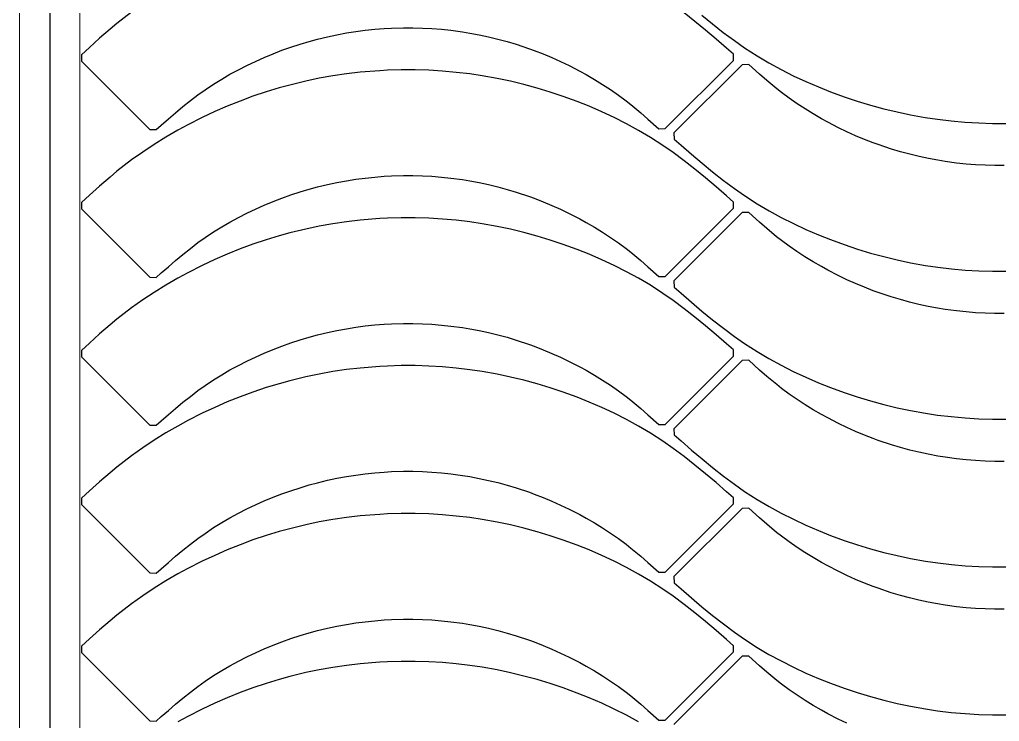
# Model space of a CAD drawing. Header units: millimetres. Extents: x -10628 to 24720, y -21829 to 4032.
# Drawn here: x 6649 to 7298, y -884 to -419 of the extents above; entities that cross this region are included whole.
import ezdxf
from ezdxf.enums import TextEntityAlignment as Align
from ezdxf.lldxf.tags import DXFTag

# ---------------------------------------------------------------- set-up
doc = ezdxf.new("R2010")
doc.units = ezdxf.units.MM
doc.layers.add('layer khung van cnc', color=7, linetype='Continuous', lineweight=25, true_color=0xfbf59b)
doc.layers.add('layer mau', color=7, linetype='Continuous')
doc.styles.add('Text Dim', font='arial.ttf')
tags = doc.linetypes.add('KVVIENMAY', pattern='A,46.311228,-10.280676,["KV VIỀN MÁY",Text Dim,S=10.028098,R=0,X=0,Y=-4.346144],-100.988212', length=157.580116).pattern_tags.tags
tags[6] = DXFTag(74, 10)

# ---------------------------------------------------------------- blocks, each defined once
blk = doc.blocks.new('khung van cnc')
at = {"lineweight": 5}
blk.add_lwpolyline([(-193, -99.44), (-193, 2370.56), (-223, 2400.56), (-1463, 2400.56), (-1493, 2370.56), (-1493, -99.44)], close=True, dxfattribs=at)
at = {"color": 1, "linetype": 'KVVIENMAY'}
blk.add_lwpolyline([(-511.88, -84.44), (-213, -84.44), (-213, 2370.56), (-228, 2385.56), (-1458.01, 2385.56), (-1473, 2370.56), (-1473, -84.44), (-1172.83, -84.44)], dxfattribs=at)
at = {"lineweight": 5}
blk.add_lwpolyline([(-513.55, -69.44), (-233, -69.44), (-233, 2370.56), (-1453, 2370.56), (-1453, -69.44), (-1173, -69.44)], dxfattribs=at)
at = {"layer": 'layer mau'}
for tag, p in [('ÁGF', (-518, -155.91)), ('TENFILE', (-518, -268.86)), ('TENFILE', (-518, -381.81)), ('TENFILE', (-518, -494.76))]:
    blk.add_attdef(tag, text='', height=30, dxfattribs=at).set_placement(p, align=Align.MIDDLE_CENTER)

msp = doc.modelspace()

# ---------------------------------------------------------------- linework, layer by layer
for p, q in [((6723.171, -413.655), (6713.449, -421.174)), ((7096.435, -419.803), (7089.288, -414.185)), ((6713.449, -421.174), (6708.909, -424.941)), ((7103.468, -425.581), (7096.435, -419.803)), ((7101.052, -415.702), (7108.085, -421.48)), ((7108.085, -421.48), (7115.232, -427.098)), ((6708.909, -424.941), (6702.045, -430.907)), ((6859.285, -428.568), (6865.504, -427.413)), ((6865.504, -427.413), (6871.751, -426.423)), ((6871.751, -426.423), (6878.023, -425.598)), ((6878.023, -425.598), (6884.314, -424.939)), ((6884.314, -424.939), (6890.62, -424.445)), ((6890.62, -424.445), (6895.483, -424.179)), ((6895.483, -424.179), (6903.259, -423.958)), ((6903.259, -423.958), (6909.582, -423.964)), ((6909.582, -423.964), (6915.903, -424.136)), ((6915.903, -424.136), (6922.217, -424.474)), ((6922.217, -424.474), (6928.52, -424.978)), ((6928.52, -424.978), (6934.807, -425.647)), ((6934.807, -425.647), (6942.322, -426.667)), ((6942.322, -426.667), (6947.32, -427.48)), ((6947.32, -427.48), (6953.537, -428.644)), ((7110.415, -431.478), (7103.468, -425.581)), ((7115.232, -427.098), (7122.522, -432.516)), ((6702.045, -430.907), (6695.294, -437.008)), ((6828.792, -436.799), (6834.798, -434.831)), ((6834.798, -434.831), (6840.854, -433.022)), ((6840.854, -433.022), (6846.412, -431.513)), ((6846.412, -431.513), (6853.101, -429.888)), ((6853.101, -429.888), (6859.285, -428.568)), ((6953.537, -428.644), (6959.72, -429.971)), ((6959.72, -429.971), (6965.866, -431.461)), ((6965.866, -431.461), (6971.97, -433.112)), ((6971.97, -433.112), (6978.027, -434.924)), ((7117.306, -437.456), (7110.415, -431.478)), ((7122.522, -432.516), (7129.261, -437.21)), ((6695.294, -437.008), (6690.089, -441.842)), ((6811.098, -443.624), (6816.939, -441.199)), ((6816.939, -441.199), (6822.838, -438.923)), ((6822.838, -438.923), (6828.792, -436.799)), ((6978.027, -434.924), (6986.75, -437.847)), ((6986.75, -437.847), (6989.98, -439.027)), ((6989.98, -439.027), (6995.868, -441.314)), ((6995.868, -441.314), (7001.695, -443.755)), ((7121.912, -441.496), (7117.306, -437.456)), ((7129.261, -437.21), (7137.633, -442.602)), ((6690.089, -441.842), (6690.011, -446.006)), ((6690.011, -446.006), (6735.237, -491.293)), ((6799.602, -448.91), (6802.876, -447.334)), ((6802.876, -447.334), (6811.098, -443.624)), ((7001.695, -443.755), (7007.457, -446.347)), ((7007.457, -446.347), (7013.153, -449.085)), ((7076.791, -490.786), (7122.045, -445.594)), ((7122.045, -445.594), (7121.912, -441.496)), ((7137.633, -442.602), (7145.463, -447.24)), ((7145.463, -447.24), (7153.455, -451.614)), ((6788.394, -454.781), (6793.957, -451.77)), ((6793.957, -451.77), (6799.602, -448.91)), ((6874.575, -453.478), (6865.525, -454.539)), ((6887.627, -452.418), (6874.575, -453.478)), ((6892.753, -452.152), (6887.627, -452.418)), ((6901.865, -451.89), (6892.753, -452.152)), ((6910.982, -451.894), (6901.865, -451.89)), ((6920.095, -452.165), (6910.982, -451.894)), ((6929.195, -452.705), (6920.095, -452.165)), ((6938.273, -453.513), (6929.195, -452.705)), ((6947.321, -454.589), (6938.273, -453.513)), ((7013.153, -449.085), (7020.126, -452.684)), ((7020.126, -452.684), (7024.336, -454.992)), ((7127.795, -448.472), (7082.541, -493.664)), ((7132.143, -448.364), (7127.795, -448.472)), ((7139.292, -454.829), (7132.143, -448.364)), ((7153.455, -451.614), (7161.595, -455.729)), ((6777.557, -461.277), (6782.923, -457.948)), ((6782.923, -457.948), (6788.394, -454.781)), ((6838.625, -459.315), (6827.982, -461.898)), ((6847.543, -457.459), (6838.625, -459.315)), ((6856.512, -455.866), (6847.543, -457.459)), ((6865.525, -454.539), (6856.512, -455.866)), ((6955.472, -455.794), (6947.321, -454.589)), ((6965.292, -457.548), (6955.472, -455.794)), ((6974.202, -459.427), (6965.292, -457.548)), ((6983.054, -461.565), (6974.202, -459.427)), ((7024.336, -454.992), (7029.814, -458.158)), ((7029.814, -458.158), (7035.205, -461.468)), ((7144.037, -458.994), (7139.292, -454.829)), ((7150.597, -464.444), (7144.037, -458.994)), ((7161.595, -455.729), (7169.866, -459.591)), ((7169.866, -459.591), (7178.252, -463.205)), ((6767.176, -468.438), (6771.846, -465.091)), ((6771.846, -465.091), (6777.557, -461.277)), ((6812.255, -466.466), (6803.616, -469.366)), ((6820.974, -463.821), (6812.255, -466.466)), ((6827.982, -461.898), (6820.974, -463.821)), ((6991.843, -463.958), (6983.054, -461.565)), ((7000.565, -466.603), (6991.843, -463.958)), ((7009.213, -469.494), (7000.565, -466.603)), ((7035.205, -461.468), (7040.5, -464.926)), ((7040.5, -464.926), (7045.689, -468.533)), ((7153.822, -466.965), (7150.597, -464.444)), ((7158.897, -470.725), (7153.822, -466.965)), ((7178.252, -463.205), (7186.151, -466.352)), ((7186.151, -466.352), (7195.307, -469.709)), ((6757.227, -476.194), (6762.156, -472.253)), ((6762.156, -472.253), (6767.176, -468.438)), ((6795.064, -472.517), (6786.604, -475.915)), ((6803.616, -469.366), (6795.064, -472.517)), ((7018.369, -472.851), (7009.213, -469.494)), ((7026.268, -475.999), (7018.369, -472.851)), ((7045.689, -468.533), (7050.764, -472.293)), ((7050.764, -472.293), (7053.989, -474.814)), ((7164.086, -474.332), (7158.897, -470.725)), ((7195.307, -469.709), (7203.955, -472.6)), ((7203.955, -472.6), (7212.676, -475.245)), ((6747.572, -484.352), (6752.372, -480.235)), ((6752.372, -480.235), (6757.227, -476.194)), ((6778.242, -479.556), (6769.987, -483.433)), ((6786.604, -475.915), (6778.242, -479.556)), ((7034.654, -479.613), (7026.268, -475.999)), ((7042.924, -483.474), (7034.654, -479.613)), ((7053.989, -474.814), (7060.549, -480.264)), ((7060.549, -480.264), (7065.294, -484.429)), ((7169.381, -477.79), (7164.086, -474.332)), ((7174.772, -481.1), (7169.381, -477.79)), ((7212.676, -475.245), (7221.466, -477.638)), ((7221.466, -477.638), (7230.318, -479.777)), ((7230.318, -479.777), (7239.228, -481.655)), ((6742.809, -488.518), (6747.572, -484.352)), ((6769.987, -483.433), (6760.451, -488.276)), ((7051.064, -487.589), (7042.924, -483.474)), ((7065.294, -484.429), (7072.443, -490.894)), ((7180.25, -484.266), (7174.772, -481.1)), ((7184.46, -486.574), (7180.25, -484.266)), ((7191.433, -490.172), (7184.46, -486.574)), ((7239.228, -481.655), (7249.048, -483.409)), ((7249.048, -483.409), (7257.199, -484.614)), ((7257.199, -484.614), (7266.247, -485.691)), ((7266.247, -485.691), (7275.325, -486.498)), ((7275.325, -486.498), (7284.425, -487.038)), ((6735.237, -491.293), (6739.588, -491.411)), ((6739.588, -491.411), (6742.809, -488.518)), ((6753.819, -491.884), (6745.926, -496.454)), ((6760.451, -488.276), (6753.819, -491.884)), ((7059.057, -491.963), (7051.064, -487.589)), ((7066.887, -496.601), (7059.057, -491.963)), ((7072.443, -490.894), (7076.791, -490.786)), ((7197.129, -492.911), (7191.433, -490.172)), ((7202.891, -495.503), (7197.129, -492.911)), ((7284.425, -487.038), (7293.538, -487.31)), ((7293.538, -487.31), (7302.655, -487.314)), ((6745.926, -496.454), (6738.177, -501.257)), ((7075.259, -501.993), (7066.887, -496.601)), ((7082.541, -493.664), (7082.674, -497.762)), ((7082.674, -497.762), (7087.281, -501.802)), ((7208.718, -497.944), (7202.891, -495.503)), ((7214.606, -500.231), (7208.718, -497.944)), ((6730.588, -506.297), (6723.171, -511.576)), ((6738.177, -501.257), (6730.588, -506.297)), ((7081.998, -506.688), (7075.259, -501.993)), ((7087.281, -501.802), (7094.171, -507.779)), ((7217.836, -501.41), (7214.606, -500.231)), ((7226.559, -504.334), (7217.836, -501.41)), ((7232.616, -506.146), (7226.559, -504.334)), ((7238.72, -507.797), (7232.616, -506.146)), ((6723.171, -511.576), (6713.449, -519.095)), ((7089.288, -512.106), (7081.998, -506.688)), ((7096.435, -517.724), (7089.288, -512.106)), ((7094.171, -507.779), (7101.119, -513.677)), ((7244.866, -509.287), (7238.72, -507.797)), ((7251.05, -510.614), (7244.866, -509.287)), ((7257.266, -511.777), (7251.05, -510.614)), ((7262.264, -512.591), (7257.266, -511.777)), ((7269.779, -513.611), (7262.264, -512.591)), ((6713.449, -519.095), (6708.909, -522.861)), ((7103.468, -523.501), (7096.435, -517.724)), ((7101.119, -513.677), (7108.152, -519.455)), ((7276.067, -514.28), (7269.779, -513.611)), ((7282.369, -514.784), (7276.067, -514.28)), ((7288.683, -515.122), (7282.369, -514.784)), ((7295.004, -515.294), (7288.683, -515.122)), ((7301.327, -515.3), (7295.004, -515.294)), ((6708.909, -522.861), (6702.045, -528.828)), ((6859.285, -526.489), (6865.504, -525.334)), ((6865.504, -525.334), (6871.751, -524.343)), ((6871.751, -524.343), (6878.023, -523.519)), ((6878.023, -523.519), (6884.314, -522.859)), ((6884.314, -522.859), (6890.62, -522.366)), ((6890.62, -522.366), (6895.483, -522.1)), ((6895.483, -522.1), (6903.259, -521.879)), ((6903.259, -521.879), (6909.582, -521.885)), ((6909.582, -521.885), (6915.903, -522.057)), ((6915.903, -522.057), (6922.217, -522.395)), ((6922.217, -522.395), (6928.52, -522.898)), ((6928.52, -522.898), (6934.807, -523.567)), ((6934.807, -523.567), (6942.322, -524.588)), ((6942.322, -524.588), (6947.32, -525.401)), ((6947.32, -525.401), (6953.537, -526.565)), ((7110.415, -529.399), (7103.468, -523.501)), ((7108.152, -519.455), (7115.299, -525.073)), ((7115.299, -525.073), (7122.588, -530.491)), ((6702.045, -528.828), (6695.294, -534.929)), ((6834.798, -532.752), (6840.854, -530.942)), ((6840.854, -530.942), (6846.412, -529.434)), ((6846.412, -529.434), (6853.101, -527.809)), ((6853.101, -527.809), (6859.285, -526.489)), ((6953.537, -526.565), (6959.72, -527.892)), ((6959.72, -527.892), (6965.866, -529.382)), ((6965.866, -529.382), (6971.97, -531.033)), ((6971.97, -531.033), (6978.027, -532.845)), ((7117.306, -535.377), (7110.415, -529.399)), ((7122.588, -530.491), (7129.327, -535.185)), ((6695.294, -534.929), (6690.089, -539.763)), ((6816.939, -539.12), (6822.838, -536.844)), ((6822.838, -536.844), (6828.792, -534.72)), ((6828.792, -534.72), (6834.798, -532.752)), ((6978.027, -532.845), (6986.75, -535.768)), ((6986.75, -535.768), (6989.98, -536.947)), ((6989.98, -536.947), (6995.868, -539.235)), ((7121.912, -539.417), (7117.306, -535.377)), ((7129.327, -535.185), (7137.699, -540.577)), ((6690.089, -539.763), (6690.011, -543.927)), ((6690.011, -543.927), (6735.237, -589.214)), ((6799.602, -546.831), (6802.876, -545.255)), ((6802.876, -545.255), (6811.098, -541.545)), ((6811.098, -541.545), (6816.939, -539.12)), ((6995.868, -539.235), (7001.695, -541.676)), ((7001.695, -541.676), (7007.457, -544.267)), ((7007.457, -544.267), (7013.153, -547.006)), ((7076.791, -588.707), (7122.045, -543.515)), ((7122.045, -543.515), (7121.912, -539.417)), ((7137.699, -540.577), (7145.529, -545.216)), ((7145.529, -545.216), (7153.522, -549.589)), ((6788.394, -552.702), (6793.957, -549.691)), ((6793.957, -549.691), (6799.602, -546.831)), ((6874.575, -551.498), (6865.525, -552.56)), ((6887.627, -550.438), (6874.575, -551.498)), ((6892.753, -550.173), (6887.627, -550.438)), ((6901.865, -549.91), (6892.753, -550.173)), ((6910.982, -549.914), (6901.865, -549.91)), ((6920.095, -550.186), (6910.982, -549.914)), ((6929.195, -550.725), (6920.095, -550.186)), ((6938.273, -551.533), (6929.195, -550.725)), ((6947.321, -552.61), (6938.273, -551.533)), ((7013.153, -547.006), (7020.126, -550.605)), ((7020.126, -550.605), (7024.336, -552.913)), ((7127.741, -546.447), (7082.487, -591.64)), ((7132.089, -546.34), (7127.741, -546.447)), ((7139.237, -552.804), (7132.089, -546.34)), ((7153.522, -549.589), (7161.662, -553.704)), ((6777.557, -559.198), (6782.923, -555.869)), ((6782.923, -555.869), (6788.394, -552.702)), ((6838.625, -557.336), (6827.982, -559.918)), ((6847.543, -555.479), (6838.625, -557.336)), ((6856.512, -553.887), (6847.543, -555.479)), ((6865.525, -552.56), (6856.512, -553.887)), ((6955.472, -553.815), (6947.321, -552.61)), ((6965.292, -555.569), (6955.472, -553.815)), ((6974.202, -557.447), (6965.292, -555.569)), ((6983.054, -559.585), (6974.202, -557.447)), ((7024.336, -552.913), (7029.814, -556.078)), ((7029.814, -556.078), (7035.205, -559.389)), ((7143.982, -556.969), (7139.237, -552.804)), ((7150.542, -562.42), (7143.982, -556.969)), ((7161.662, -553.704), (7169.933, -557.566)), ((7169.933, -557.566), (7178.319, -561.18)), ((6767.176, -566.359), (6771.846, -563.011)), ((6771.846, -563.011), (6777.557, -559.198)), ((6812.255, -564.486), (6803.616, -567.387)), ((6820.974, -561.841), (6812.255, -564.486)), ((6827.982, -559.918), (6820.974, -561.841)), ((6991.843, -561.979), (6983.054, -559.585)), ((7000.565, -564.624), (6991.843, -561.979)), ((7009.213, -567.515), (7000.565, -564.624)), ((7035.205, -559.389), (7040.5, -562.846)), ((7040.5, -562.846), (7045.689, -566.454)), ((7153.768, -564.94), (7150.542, -562.42)), ((7178.319, -561.18), (7186.217, -564.327)), ((7186.217, -564.327), (7195.373, -567.684)), ((6757.227, -574.115), (6762.156, -570.174)), ((6762.156, -570.174), (6767.176, -566.359)), ((6795.064, -570.538), (6786.604, -573.936)), ((6803.616, -567.387), (6795.064, -570.538)), ((7018.369, -570.872), (7009.213, -567.515)), ((7026.268, -574.019), (7018.369, -570.872)), ((7045.689, -566.454), (7050.764, -570.214)), ((7050.764, -570.214), (7053.989, -572.734)), ((7158.842, -568.7), (7153.768, -564.94)), ((7164.032, -572.308), (7158.842, -568.7)), ((7195.373, -567.684), (7204.021, -570.575)), ((7204.021, -570.575), (7212.743, -573.22)), ((6752.372, -578.156), (6757.227, -574.115)), ((6778.242, -577.576), (6769.987, -581.454)), ((6786.604, -573.936), (6778.242, -577.576)), ((7034.654, -577.633), (7026.268, -574.019)), ((7042.924, -581.495), (7034.654, -577.633)), ((7053.989, -572.734), (7060.549, -578.185)), ((7169.326, -575.765), (7164.032, -572.308)), ((7174.717, -579.076), (7169.326, -575.765)), ((7212.743, -573.22), (7221.532, -575.614)), ((7221.532, -575.614), (7230.384, -577.752)), ((6742.809, -586.439), (6747.572, -582.272)), ((6747.572, -582.272), (6752.372, -578.156)), ((6769.987, -581.454), (6760.451, -586.296)), ((7051.064, -585.61), (7042.924, -581.495)), ((7060.549, -578.185), (7065.294, -582.35)), ((7065.294, -582.35), (7072.443, -588.815)), ((7180.195, -582.242), (7174.717, -579.076)), ((7184.406, -584.55), (7180.195, -582.242)), ((7230.384, -577.752), (7239.294, -579.63)), ((7239.294, -579.63), (7249.114, -581.384)), ((7249.114, -581.384), (7257.265, -582.59)), ((7257.265, -582.59), (7266.313, -583.666)), ((7266.313, -583.666), (7275.391, -584.474)), ((6735.237, -589.214), (6739.588, -589.332)), ((6739.588, -589.332), (6742.809, -586.439)), ((6753.819, -589.904), (6745.926, -594.474)), ((6760.451, -586.296), (6753.819, -589.904)), ((7059.057, -589.984), (7051.064, -585.61)), ((7066.887, -594.622), (7059.057, -589.984)), ((7072.443, -588.815), (7076.791, -588.707)), ((7191.379, -588.148), (7184.406, -584.55)), ((7197.075, -590.887), (7191.379, -588.148)), ((7275.391, -584.474), (7284.491, -585.013)), ((7284.491, -585.013), (7293.604, -585.285)), ((7293.604, -585.285), (7302.721, -585.289)), ((6745.926, -594.474), (6738.177, -599.278)), ((7075.259, -600.014), (7066.887, -594.622)), ((7082.487, -591.64), (7082.619, -595.737)), ((7082.619, -595.737), (7087.226, -599.777)), ((7202.837, -593.478), (7197.075, -590.887)), ((7208.663, -595.919), (7202.837, -593.478)), ((7214.551, -598.207), (7208.663, -595.919)), ((6738.177, -599.278), (6730.588, -604.317)), ((7081.998, -604.708), (7075.259, -600.014)), ((7087.226, -599.777), (7094.116, -605.755)), ((7217.781, -599.386), (7214.551, -598.207)), ((7226.505, -602.309), (7217.781, -599.386)), ((7232.561, -604.121), (7226.505, -602.309)), ((6723.171, -609.597), (6713.449, -617.115)), ((6730.588, -604.317), (6723.171, -609.597)), ((7089.288, -610.126), (7081.998, -604.708)), ((7096.435, -615.744), (7089.288, -610.126)), ((7094.116, -605.755), (7101.064, -611.653)), ((7238.665, -605.772), (7232.561, -604.121)), ((7244.811, -607.262), (7238.665, -605.772)), ((7250.995, -608.589), (7244.811, -607.262)), ((7257.211, -609.753), (7250.995, -608.589)), ((7262.209, -610.566), (7257.211, -609.753)), ((7103.468, -621.522), (7096.435, -615.744)), ((7101.064, -611.653), (7108.097, -617.43)), ((7269.724, -611.587), (7262.209, -610.566)), ((7276.012, -612.256), (7269.724, -611.587)), ((7282.315, -612.759), (7276.012, -612.256)), ((7288.628, -613.097), (7282.315, -612.759)), ((7294.949, -613.269), (7288.628, -613.097)), ((7301.273, -613.275), (7294.949, -613.269)), ((6708.909, -620.882), (6702.045, -626.848)), ((6713.449, -617.115), (6708.909, -620.882)), ((6865.504, -623.354), (6871.751, -622.364)), ((6871.751, -622.364), (6878.023, -621.539)), ((6878.023, -621.539), (6884.314, -620.88)), ((6884.314, -620.88), (6890.62, -620.387)), ((6890.62, -620.387), (6895.483, -620.12)), ((6895.483, -620.12), (6903.259, -619.9)), ((6903.259, -619.9), (6909.582, -619.905)), ((6909.582, -619.905), (6915.903, -620.077)), ((6915.903, -620.077), (6922.217, -620.415)), ((6922.217, -620.415), (6928.52, -620.919)), ((6928.52, -620.919), (6934.807, -621.588)), ((6934.807, -621.588), (6942.322, -622.608)), ((6942.322, -622.608), (6947.32, -623.422)), ((7110.415, -627.42), (7103.468, -621.522)), ((7108.097, -617.43), (7115.244, -623.048)), ((7115.244, -623.048), (7122.533, -628.466)), ((6702.045, -626.848), (6695.294, -632.949)), ((6834.798, -630.773), (6840.854, -628.963)), ((6840.854, -628.963), (6846.412, -627.454)), ((6846.412, -627.454), (6853.101, -625.83)), ((6853.101, -625.83), (6859.285, -624.51)), ((6859.285, -624.51), (6865.504, -623.354)), ((6947.32, -623.422), (6953.537, -624.585)), ((6953.537, -624.585), (6959.72, -625.913)), ((6959.72, -625.913), (6965.866, -627.402)), ((6965.866, -627.402), (6971.97, -629.053)), ((6971.97, -629.053), (6978.027, -630.865)), ((7117.306, -633.398), (7110.415, -627.42)), ((7122.533, -628.466), (7129.272, -633.161)), ((6695.294, -632.949), (6690.089, -637.783)), ((6816.939, -637.14), (6822.838, -634.864)), ((6822.838, -634.864), (6828.792, -632.741)), ((6828.792, -632.741), (6834.798, -630.773)), ((6978.027, -630.865), (6986.75, -633.789)), ((6986.75, -633.789), (6989.98, -634.968)), ((6989.98, -634.968), (6995.868, -637.256)), ((7121.912, -637.437), (7117.306, -633.398)), ((7129.272, -633.161), (7137.644, -638.553)), ((6690.089, -637.783), (6690.011, -641.948)), ((6690.011, -641.948), (6735.237, -687.235)), ((6802.876, -643.275), (6811.098, -639.565)), ((6811.098, -639.565), (6816.939, -637.14)), ((6995.868, -637.256), (7001.695, -639.697)), ((7001.695, -639.697), (7007.457, -642.288)), ((7007.457, -642.288), (7013.153, -645.027)), ((7076.791, -686.727), (7122.045, -641.535)), ((7122.045, -641.535), (7121.912, -637.437)), ((7137.644, -638.553), (7145.474, -643.191)), ((6788.394, -650.723), (6793.957, -647.712)), ((6793.957, -647.712), (6799.602, -644.852)), ((6799.602, -644.852), (6802.876, -643.275)), ((6887.627, -648.377), (6874.575, -649.436)), ((6892.753, -648.111), (6887.627, -648.377)), ((6901.865, -647.848), (6892.753, -648.111)), ((6910.982, -647.852), (6901.865, -647.848)), ((6920.095, -648.124), (6910.982, -647.852)), ((6929.195, -648.664), (6920.095, -648.124)), ((6938.273, -649.471), (6929.195, -648.664)), ((7013.153, -645.027), (7020.126, -648.625)), ((7020.126, -648.625), (7024.336, -650.933)), ((7127.786, -644.423), (7082.532, -689.615)), ((7132.134, -644.315), (7127.786, -644.423)), ((7139.282, -650.78), (7132.134, -644.315)), ((7145.474, -643.191), (7153.467, -647.565)), ((7153.467, -647.565), (7161.607, -651.68)), ((6777.557, -657.218), (6782.923, -653.89)), ((6782.923, -653.89), (6788.394, -650.723)), ((6838.625, -655.274), (6827.982, -657.856)), ((6847.543, -653.417), (6838.625, -655.274)), ((6856.512, -651.825), (6847.543, -653.417)), ((6865.525, -650.498), (6856.512, -651.825)), ((6874.575, -649.436), (6865.525, -650.498)), ((6947.321, -650.548), (6938.273, -649.471)), ((6955.472, -651.753), (6947.321, -650.548)), ((6965.292, -653.507), (6955.472, -651.753)), ((6974.202, -655.385), (6965.292, -653.507)), ((6983.054, -657.524), (6974.202, -655.385)), ((7024.336, -650.933), (7029.814, -654.099)), ((7029.814, -654.099), (7035.205, -657.409)), ((7144.027, -654.944), (7139.282, -650.78)), ((7150.588, -660.395), (7144.027, -654.944)), ((7161.607, -651.68), (7169.878, -655.542)), ((7169.878, -655.542), (7178.264, -659.155)), ((6767.176, -664.379), (6771.846, -661.032)), ((6771.846, -661.032), (6777.557, -657.218)), ((6820.974, -659.78), (6812.255, -662.424)), ((6827.982, -657.856), (6820.974, -659.78)), ((6991.843, -659.917), (6983.054, -657.524)), ((7000.565, -662.562), (6991.843, -659.917)), ((7035.205, -657.409), (7040.5, -660.867)), ((7040.5, -660.867), (7045.689, -664.474)), ((7153.813, -662.916), (7150.588, -660.395)), ((7178.264, -659.155), (7186.162, -662.303)), ((6757.227, -672.136), (6762.156, -668.195)), ((6762.156, -668.195), (6767.176, -664.379)), ((6795.064, -668.476), (6786.604, -671.874)), ((6803.616, -665.325), (6795.064, -668.476)), ((6812.255, -662.424), (6803.616, -665.325)), ((7009.213, -665.453), (7000.565, -662.562)), ((7018.369, -668.81), (7009.213, -665.453)), ((7045.689, -664.474), (7050.764, -668.234)), ((7050.764, -668.234), (7053.989, -670.755)), ((7158.888, -666.676), (7153.813, -662.916)), ((7164.077, -670.283), (7158.888, -666.676)), ((7186.162, -662.303), (7195.318, -665.66)), ((7195.318, -665.66), (7203.967, -668.551)), ((7203.967, -668.551), (7212.688, -671.196)), ((6752.372, -676.177), (6757.227, -672.136)), ((6786.604, -671.874), (6778.242, -675.514)), ((7026.268, -671.957), (7018.369, -668.81)), ((7034.654, -675.571), (7026.268, -671.957)), ((7053.989, -670.755), (7060.549, -676.206)), ((7169.371, -673.741), (7164.077, -670.283)), ((7174.762, -677.051), (7169.371, -673.741)), ((7212.688, -671.196), (7221.477, -673.589)), ((7221.477, -673.589), (7230.33, -675.728)), ((6742.809, -684.459), (6747.572, -680.293)), ((6747.572, -680.293), (6752.372, -676.177)), ((6769.987, -679.392), (6760.451, -684.235)), ((6778.242, -675.514), (6769.987, -679.392)), ((7042.924, -679.433), (7034.654, -675.571)), ((7051.064, -683.548), (7042.924, -679.433)), ((7060.549, -676.206), (7065.294, -680.37)), ((7065.294, -680.37), (7072.443, -686.835)), ((7180.24, -680.217), (7174.762, -677.051)), ((7184.451, -682.525), (7180.24, -680.217)), ((7230.33, -675.728), (7239.239, -677.606)), ((7239.239, -677.606), (7249.06, -679.36)), ((7249.06, -679.36), (7257.211, -680.565)), ((7257.211, -680.565), (7266.258, -681.642)), ((6735.237, -687.235), (6739.588, -687.353)), ((6739.588, -687.353), (6742.809, -684.459)), ((6753.819, -687.842), (6745.926, -692.413)), ((6760.451, -684.235), (6753.819, -687.842)), ((7059.057, -687.922), (7051.064, -683.548)), ((7066.887, -692.56), (7059.057, -687.922)), ((7072.443, -686.835), (7076.791, -686.727)), ((7191.424, -686.123), (7184.451, -682.525)), ((7197.12, -688.862), (7191.424, -686.123)), ((7266.258, -681.642), (7275.337, -682.449)), ((7275.337, -682.449), (7284.436, -682.989)), ((7284.436, -682.989), (7293.549, -683.26)), ((7293.549, -683.26), (7302.666, -683.265)), ((6745.926, -692.413), (6738.177, -697.216)), ((7075.259, -697.952), (7066.887, -692.56)), ((7082.532, -689.615), (7082.665, -693.713)), ((7082.665, -693.713), (7087.271, -697.753)), ((7202.882, -691.453), (7197.12, -688.862)), ((7208.708, -693.895), (7202.882, -691.453)), ((7214.597, -696.182), (7208.708, -693.895)), ((6738.177, -697.216), (6730.588, -702.256)), ((7081.998, -702.646), (7075.259, -697.952)), ((7087.271, -697.753), (7094.162, -703.73)), ((7217.827, -697.361), (7214.597, -696.182)), ((7226.55, -700.285), (7217.827, -697.361)), ((7232.607, -702.097), (7226.55, -700.285)), ((6723.171, -707.535), (6713.449, -715.053)), ((6730.588, -702.256), (6723.171, -707.535)), ((7089.288, -708.064), (7081.998, -702.646)), ((7094.162, -703.73), (7101.109, -709.628)), ((7238.71, -703.748), (7232.607, -702.097)), ((7244.856, -705.238), (7238.71, -703.748)), ((7251.04, -706.565), (7244.856, -705.238)), ((7257.257, -707.728), (7251.04, -706.565)), ((7096.435, -713.682), (7089.288, -708.064)), ((7103.468, -719.46), (7096.435, -713.682)), ((7101.109, -709.628), (7108.142, -715.406)), ((7262.254, -708.542), (7257.257, -707.728)), ((7269.77, -709.562), (7262.254, -708.542)), ((7276.057, -710.231), (7269.77, -709.562)), ((7282.36, -710.735), (7276.057, -710.231)), ((7288.674, -711.073), (7282.36, -710.735)), ((7294.994, -711.245), (7288.674, -711.073)), ((7301.318, -711.251), (7294.994, -711.245)), ((6708.909, -718.82), (6702.045, -724.786)), ((6713.449, -715.053), (6708.909, -718.82)), ((6865.504, -721.293), (6871.751, -720.302)), ((6871.751, -720.302), (6878.023, -719.477)), ((6878.023, -719.477), (6884.314, -718.818)), ((6884.314, -718.818), (6890.62, -718.325)), ((6890.62, -718.325), (6895.483, -718.059)), ((6895.483, -718.059), (6903.259, -717.838)), ((6903.259, -717.838), (6909.582, -717.844)), ((6909.582, -717.844), (6915.903, -718.016)), ((6915.903, -718.016), (6922.217, -718.354)), ((6922.217, -718.354), (6928.52, -718.857)), ((6928.52, -718.857), (6934.807, -719.526)), ((6934.807, -719.526), (6942.322, -720.547)), ((7110.415, -725.358), (7103.468, -719.46)), ((7108.142, -715.406), (7115.289, -721.024)), ((6702.045, -724.786), (6695.294, -730.888)), ((6834.798, -728.711), (6840.854, -726.901)), ((6840.854, -726.901), (6846.412, -725.392)), ((6846.412, -725.392), (6853.101, -723.768)), ((6853.101, -723.768), (6859.285, -722.448)), ((6859.285, -722.448), (6865.504, -721.293)), ((6942.322, -720.547), (6947.32, -721.36)), ((6947.32, -721.36), (6953.537, -722.524)), ((6953.537, -722.524), (6959.72, -723.851)), ((6959.72, -723.851), (6965.866, -725.34)), ((6965.866, -725.34), (6971.97, -726.992)), ((6971.97, -726.992), (6978.027, -728.804)), ((7117.306, -731.336), (7110.415, -725.358)), ((7115.289, -721.024), (7122.579, -726.442)), ((7122.579, -726.442), (7129.317, -731.136)), ((6695.294, -730.888), (6690.089, -735.721)), ((6816.939, -735.078), (6822.838, -732.803)), ((6822.838, -732.803), (6828.792, -730.679)), ((6828.792, -730.679), (6834.798, -728.711)), ((6978.027, -728.804), (6986.75, -731.727)), ((6986.75, -731.727), (6989.98, -732.906)), ((6989.98, -732.906), (6995.868, -735.194)), ((7121.912, -735.375), (7117.306, -731.336)), ((7129.317, -731.136), (7137.69, -736.528)), ((6690.089, -735.721), (6690.011, -739.886)), ((6690.011, -739.886), (6735.237, -785.173)), ((6802.876, -741.213), (6811.098, -737.504)), ((6811.098, -737.504), (6816.939, -735.078)), ((6995.868, -735.194), (7001.695, -737.635)), ((7001.695, -737.635), (7007.457, -740.226)), ((7076.791, -784.666), (7122.045, -739.473)), ((7122.045, -739.473), (7121.912, -735.375)), ((7137.69, -736.528), (7145.519, -741.166)), ((6788.394, -748.661), (6793.957, -745.65)), ((6793.957, -745.65), (6799.602, -742.79)), ((6799.602, -742.79), (6802.876, -741.213)), ((6887.627, -746.383), (6874.575, -747.443)), ((6892.753, -746.117), (6887.627, -746.383)), ((6901.865, -745.855), (6892.753, -746.117)), ((6910.982, -745.859), (6901.865, -745.855)), ((6920.095, -746.13), (6910.982, -745.859)), ((6929.195, -746.67), (6920.095, -746.13)), ((7007.457, -740.226), (7013.153, -742.965)), ((7013.153, -742.965), (7020.126, -746.563)), ((7127.749, -742.398), (7082.495, -787.59)), ((7132.096, -742.29), (7127.749, -742.398)), ((7139.245, -748.755), (7132.096, -742.29)), ((7145.519, -741.166), (7153.512, -745.54)), ((7153.512, -745.54), (7161.652, -749.655)), ((6777.557, -755.157), (6782.923, -751.828)), ((6782.923, -751.828), (6788.394, -748.661)), ((6847.543, -751.424), (6838.625, -753.28)), ((6856.512, -749.831), (6847.543, -751.424)), ((6865.525, -748.504), (6856.512, -749.831)), ((6874.575, -747.443), (6865.525, -748.504)), ((6938.273, -747.478), (6929.195, -746.67)), ((6947.321, -748.554), (6938.273, -747.478)), ((6955.472, -749.759), (6947.321, -748.554)), ((6965.292, -751.513), (6955.472, -749.759)), ((6974.202, -753.392), (6965.292, -751.513)), ((7020.126, -746.563), (7024.336, -748.871)), ((7024.336, -748.871), (7029.814, -752.037)), ((7029.814, -752.037), (7035.205, -755.348)), ((7143.99, -752.92), (7139.245, -748.755)), ((7150.55, -758.371), (7143.99, -752.92)), ((7161.652, -749.655), (7169.923, -753.517)), ((6767.176, -762.318), (6771.846, -758.97)), ((6771.846, -758.97), (6777.557, -755.157)), ((6820.974, -757.786), (6812.255, -760.431)), ((6827.982, -755.863), (6820.974, -757.786)), ((6838.625, -753.28), (6827.982, -755.863)), ((6983.054, -755.53), (6974.202, -753.392)), ((6991.843, -757.923), (6983.054, -755.53)), ((7000.565, -760.568), (6991.843, -757.923)), ((7035.205, -755.348), (7040.5, -758.805)), ((7040.5, -758.805), (7045.689, -762.413)), ((7153.775, -760.891), (7150.55, -758.371)), ((7169.923, -753.517), (7178.309, -757.131)), ((7178.309, -757.131), (7186.207, -760.278)), ((6762.156, -766.133), (6767.176, -762.318)), ((6803.616, -763.331), (6795.064, -766.482)), ((6812.255, -760.431), (6803.616, -763.331)), ((7009.213, -763.459), (7000.565, -760.568)), ((7018.369, -766.816), (7009.213, -763.459)), ((7045.689, -762.413), (7050.764, -766.172)), ((7158.85, -764.651), (7153.775, -760.891)), ((7164.039, -768.259), (7158.85, -764.651)), ((7186.207, -760.278), (7195.364, -763.635)), ((7195.364, -763.635), (7204.012, -766.526)), ((6752.372, -774.115), (6757.227, -770.074)), ((6757.227, -770.074), (6762.156, -766.133)), ((6786.604, -769.88), (6778.242, -773.521)), ((6795.064, -766.482), (6786.604, -769.88)), ((7026.268, -769.964), (7018.369, -766.816)), ((7034.654, -773.578), (7026.268, -769.964)), ((7050.764, -766.172), (7053.989, -768.693)), ((7053.989, -768.693), (7060.549, -774.144)), ((7169.334, -771.716), (7164.039, -768.259)), ((7174.725, -775.027), (7169.334, -771.716)), ((7204.012, -766.526), (7212.733, -769.171)), ((7212.733, -769.171), (7221.523, -771.565)), ((7221.523, -771.565), (7230.375, -773.703)), ((6742.809, -782.398), (6747.572, -778.231)), ((6747.572, -778.231), (6752.372, -774.115)), ((6769.987, -777.398), (6760.451, -782.241)), ((6778.242, -773.521), (6769.987, -777.398)), ((7042.924, -777.439), (7034.654, -773.578)), ((7051.064, -781.554), (7042.924, -777.439)), ((7060.549, -774.144), (7065.294, -778.309)), ((7065.294, -778.309), (7072.443, -784.773)), ((7180.203, -778.193), (7174.725, -775.027)), ((7184.413, -780.5), (7180.203, -778.193)), ((7230.375, -773.703), (7239.285, -775.581)), ((7239.285, -775.581), (7249.105, -777.335)), ((7249.105, -777.335), (7257.256, -778.541)), ((7257.256, -778.541), (7266.304, -779.617)), ((6735.237, -785.173), (6739.588, -785.291)), ((6739.588, -785.291), (6742.809, -782.398)), ((6760.451, -782.241), (6753.819, -785.849)), ((7059.057, -785.928), (7051.064, -781.554)), ((7072.443, -784.773), (7076.791, -784.666)), ((7191.387, -784.099), (7184.413, -780.5)), ((7197.082, -786.838), (7191.387, -784.099)), ((7266.304, -779.617), (7275.382, -780.425)), ((7275.382, -780.425), (7284.482, -780.964)), ((7284.482, -780.964), (7293.594, -781.236)), ((7293.594, -781.236), (7302.711, -781.24)), ((6745.926, -790.419), (6738.177, -795.222)), ((6753.819, -785.849), (6745.926, -790.419)), ((7066.887, -790.566), (7059.057, -785.928)), ((7075.259, -795.958), (7066.887, -790.566)), ((7082.495, -787.59), (7082.627, -791.688)), ((7082.627, -791.688), (7087.234, -795.728)), ((7202.845, -789.429), (7197.082, -786.838)), ((7208.671, -791.87), (7202.845, -789.429)), ((7214.559, -794.158), (7208.671, -791.87)), ((6738.177, -795.222), (6730.588, -800.262)), ((7081.998, -800.653), (7075.259, -795.958)), ((7087.234, -795.728), (7094.124, -801.706)), ((7217.789, -795.337), (7214.559, -794.158)), ((7226.512, -798.26), (7217.789, -795.337)), ((7232.569, -800.072), (7226.512, -798.26)), ((6730.588, -800.262), (6723.171, -805.541)), ((7089.288, -806.071), (7081.998, -800.653)), ((7094.124, -801.706), (7101.072, -807.604)), ((7238.673, -801.723), (7232.569, -800.072)), ((7244.819, -803.213), (7238.673, -801.723)), ((7251.003, -804.54), (7244.819, -803.213)), ((7257.219, -805.704), (7251.003, -804.54)), ((6723.171, -805.541), (6713.449, -813.06)), ((7096.435, -811.689), (7089.288, -806.071)), ((7101.072, -807.604), (7108.105, -813.381)), ((7262.217, -806.517), (7257.219, -805.704)), ((7269.732, -807.538), (7262.217, -806.517)), ((7276.02, -808.207), (7269.732, -807.538)), ((7282.323, -808.71), (7276.02, -808.207)), ((7288.636, -809.048), (7282.323, -808.71)), ((7294.957, -809.22), (7288.636, -809.048)), ((7301.28, -809.226), (7294.957, -809.22)), ((6708.909, -816.826), (6702.045, -822.793)), ((6713.449, -813.06), (6708.909, -816.826)), ((6871.751, -818.308), (6878.023, -817.484)), ((6878.023, -817.484), (6884.314, -816.824)), ((6884.314, -816.824), (6890.62, -816.331)), ((6890.62, -816.331), (6895.483, -816.065)), ((6895.483, -816.065), (6903.259, -815.844)), ((6903.259, -815.844), (6909.582, -815.85)), ((6909.582, -815.85), (6915.903, -816.022)), ((6915.903, -816.022), (6922.217, -816.36)), ((6922.217, -816.36), (6928.52, -816.863)), ((6928.52, -816.863), (6934.807, -817.532)), ((6934.807, -817.532), (6942.322, -818.553)), ((7103.468, -817.466), (7096.435, -811.689)), ((7110.415, -823.364), (7103.468, -817.466)), ((7108.105, -813.381), (7115.252, -818.999)), ((6702.045, -822.793), (6695.294, -828.894)), ((6840.854, -824.907), (6846.412, -823.399)), ((6846.412, -823.399), (6853.101, -821.774)), ((6853.101, -821.774), (6859.285, -820.454)), ((6859.285, -820.454), (6865.504, -819.299)), ((6865.504, -819.299), (6871.751, -818.308)), ((6942.322, -818.553), (6947.32, -819.366)), ((6947.32, -819.366), (6953.537, -820.53)), ((6953.537, -820.53), (6959.72, -821.857)), ((6959.72, -821.857), (6965.866, -823.347)), ((6965.866, -823.347), (6971.97, -824.998)), ((7117.306, -829.342), (7110.415, -823.364)), ((7115.252, -818.999), (7122.541, -824.417)), ((6695.294, -828.894), (6690.089, -833.728)), ((6816.939, -833.085), (6822.838, -830.809)), ((6822.838, -830.809), (6828.792, -828.685)), ((6828.792, -828.685), (6834.798, -826.717)), ((6834.798, -826.717), (6840.854, -824.907)), ((6971.97, -824.998), (6978.027, -826.81)), ((6978.027, -826.81), (6986.75, -829.733)), ((6986.75, -829.733), (6989.98, -830.912)), ((7121.912, -833.382), (7117.306, -829.342)), ((7122.541, -824.417), (7129.28, -829.112)), ((7129.28, -829.112), (7137.652, -834.504)), ((6690.089, -833.728), (6690.011, -837.892)), ((6802.876, -839.22), (6811.098, -835.51)), ((6811.098, -835.51), (6816.939, -833.085)), ((6989.98, -830.912), (6995.868, -833.2)), ((6995.868, -833.2), (7001.695, -835.641)), ((7001.695, -835.641), (7007.457, -838.232)), ((7122.045, -837.48), (7121.912, -833.382)), ((7137.652, -834.504), (7145.482, -839.142)), ((6690.011, -837.892), (6735.237, -883.179)), ((6788.394, -846.667), (6793.957, -843.656)), ((6793.957, -843.656), (6799.602, -840.796)), ((6799.602, -840.796), (6802.876, -839.22)), ((6901.865, -843.805), (6892.753, -844.067)), ((6910.982, -843.809), (6901.865, -843.805)), ((6920.095, -844.08), (6910.982, -843.809)), ((7007.457, -838.232), (7013.153, -840.971)), ((7013.153, -840.971), (7020.126, -844.57)), ((7076.791, -882.672), (7122.045, -837.48)), ((7127.779, -840.374), (7082.525, -885.566)), ((7132.127, -840.266), (7127.779, -840.374)), ((7139.276, -846.73), (7132.127, -840.266)), ((7145.482, -839.142), (7153.475, -843.516)), ((7153.475, -843.516), (7161.615, -847.631)), ((6777.557, -853.163), (6782.923, -849.834)), ((6782.923, -849.834), (6788.394, -846.667)), ((6847.543, -849.374), (6838.625, -851.23)), ((6856.512, -847.781), (6847.543, -849.374)), ((6865.525, -846.454), (6856.512, -847.781)), ((6874.575, -845.393), (6865.525, -846.454)), ((6887.627, -844.333), (6874.575, -845.393)), ((6892.753, -844.067), (6887.627, -844.333)), ((6929.195, -844.62), (6920.095, -844.08)), ((6938.273, -845.428), (6929.195, -844.62)), ((6947.321, -846.504), (6938.273, -845.428)), ((6955.472, -847.709), (6947.321, -846.504)), ((6965.292, -849.463), (6955.472, -847.709)), ((6974.202, -851.342), (6965.292, -849.463)), ((7020.126, -844.57), (7024.336, -846.877)), ((7024.336, -846.877), (7029.814, -850.043)), ((7029.814, -850.043), (7035.205, -853.354)), ((7144.021, -850.895), (7139.276, -846.73)), ((7161.615, -847.631), (7169.886, -851.492)), ((6771.846, -856.976), (6777.557, -853.163)), ((6820.974, -855.736), (6812.255, -858.381)), ((6827.982, -853.813), (6820.974, -855.736)), ((6838.625, -851.23), (6827.982, -853.813)), ((6983.054, -853.48), (6974.202, -851.342)), ((6991.843, -855.874), (6983.054, -853.48)), ((7000.565, -858.518), (6991.843, -855.874)), ((7035.205, -853.354), (7040.5, -856.811)), ((7040.5, -856.811), (7045.689, -860.419)), ((7150.581, -856.346), (7144.021, -850.895)), ((7153.806, -858.867), (7150.581, -856.346)), ((7169.886, -851.492), (7178.272, -855.106)), ((7178.272, -855.106), (7186.17, -858.254)), ((6762.156, -864.139), (6767.176, -860.324)), ((6767.176, -860.324), (6771.846, -856.976)), ((6803.616, -861.281), (6795.064, -864.432)), ((6812.255, -858.381), (6803.616, -861.281)), ((7009.213, -861.409), (7000.565, -858.518)), ((7018.369, -864.766), (7009.213, -861.409)), ((7045.689, -860.419), (7050.764, -864.179)), ((7158.881, -862.627), (7153.806, -858.867)), ((7164.07, -866.234), (7158.881, -862.627)), ((7186.17, -858.254), (7195.326, -861.611)), ((7195.326, -861.611), (7203.975, -864.502)), ((6752.372, -872.121), (6757.227, -868.08)), ((6757.227, -868.08), (6762.156, -864.139)), ((6786.604, -867.831), (6778.242, -871.471)), ((6795.064, -864.432), (6786.604, -867.831)), ((7026.268, -867.914), (7018.369, -864.766)), ((7034.654, -871.528), (7026.268, -867.914)), ((7050.764, -864.179), (7053.989, -866.699)), ((7053.989, -866.699), (7060.549, -872.15)), ((7169.365, -869.692), (7164.07, -866.234)), ((7174.756, -873.002), (7169.365, -869.692)), ((7203.975, -864.502), (7212.696, -867.147)), ((7212.696, -867.147), (7221.485, -869.54)), ((7221.485, -869.54), (7230.337, -871.678)), ((6742.809, -880.404), (6747.572, -876.237)), ((6747.572, -876.237), (6752.372, -872.121)), ((6769.987, -875.348), (6760.451, -880.191)), ((6778.242, -871.471), (6769.987, -875.348)), ((7042.924, -875.389), (7034.654, -871.528)), ((7051.064, -879.504), (7042.924, -875.389)), ((7060.549, -872.15), (7065.294, -876.315)), ((7065.294, -876.315), (7072.443, -882.78)), ((7180.234, -876.168), (7174.756, -873.002)), ((7184.444, -878.476), (7180.234, -876.168)), ((7230.337, -871.678), (7239.247, -873.557)), ((7239.247, -873.557), (7249.067, -875.311)), ((7249.067, -875.311), (7257.218, -876.516)), ((6739.588, -883.297), (6742.809, -880.404)), ((6760.451, -880.191), (6753.819, -883.799)), ((7059.057, -883.878), (7051.064, -879.504)), ((7072.443, -882.78), (7076.791, -882.672)), ((7191.417, -882.074), (7184.444, -878.476)), ((7197.113, -884.813), (7191.417, -882.074)), ((7257.218, -876.516), (7266.266, -877.592)), ((7266.266, -877.592), (7275.345, -878.4)), ((7275.345, -878.4), (7284.444, -878.94)), ((7284.444, -878.94), (7293.557, -879.211)), ((7293.557, -879.211), (7302.674, -879.215)), ((6735.237, -883.179), (6739.588, -883.297))]:
    msp.add_line(p, q)

# ---------------------------------------------------------------- block references
at = {"layer": 'layer khung van cnc'}
msp.add_blockref('khung van cnc', (8142.01, -1445.743), dxfattribs=at)

doc.saveas('drawing.dxf')
